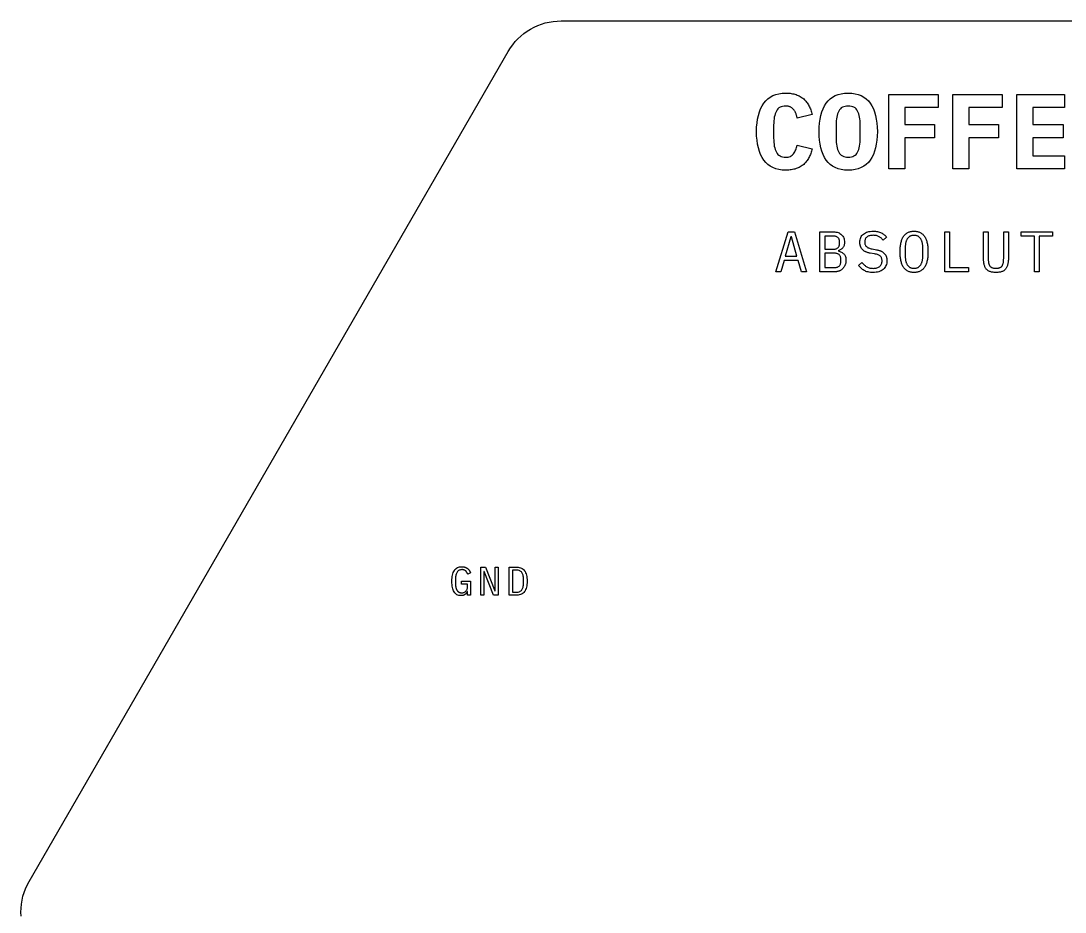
# Model space of a CAD drawing. Header units: metres. Extents: x 0 to 107, y 0 to 94.
# Drawn here: x 0 to 54.8, y 46.8 to 93.5 of the extents above; entities that cross this region are included whole.
import ezdxf

# ---------------------------------------------------------------- set-up
doc = ezdxf.new("R2010")
doc.units = ezdxf.units.M
doc.layers.add('ENGRAVE', color=7, linetype='Continuous')
doc.layers.add('OUTLINE', color=7, linetype='Continuous')

msp = doc.modelspace()

# ---------------------------------------------------------------- linework, layer by layer
at = {"layer": 'ENGRAVE'}
for points in [[(38.904, 86.366), (38.827, 86.519), (38.762, 86.685), (38.709, 86.865), (38.668, 87.058), (38.638, 87.265), (38.62, 87.486), (38.615, 87.72), (38.62, 87.954), (38.638, 88.174), (38.668, 88.381), (38.709, 88.574), (38.762, 88.754), (38.827, 88.92), (38.904, 89.073), (38.993, 89.212), (39.093, 89.336), (39.207, 89.444), (39.333, 89.535), (39.472, 89.609), (39.624, 89.667), (39.788, 89.708), (39.965, 89.733), (40.155, 89.741), (40.229, 89.74), (40.301, 89.736), (40.372, 89.73), (40.439, 89.721), (40.505, 89.71), (40.569, 89.696), (40.63, 89.679), (40.689, 89.66), (40.746, 89.639), (40.802, 89.616), (40.855, 89.59), (40.906, 89.563), (40.955, 89.534), (41.002, 89.502), (41.047, 89.469), (41.09, 89.433), (41.131, 89.396), (41.17, 89.357), (41.207, 89.316), (41.243, 89.272), (41.277, 89.227), (41.309, 89.18), (41.339, 89.131), (41.367, 89.081), (41.394, 89.028), (41.419, 88.974), (41.442, 88.918), (41.464, 88.861), (41.485, 88.802), (41.504, 88.741), (41.522, 88.679), (41.538, 88.616), (40.754, 88.425), (40.745, 88.46), (40.736, 88.494), (40.727, 88.527), (40.717, 88.56), (40.707, 88.592), (40.697, 88.623), (40.686, 88.653), (40.675, 88.683), (40.664, 88.712), (40.651, 88.74), (40.638, 88.766), (40.624, 88.792), (40.61, 88.817), (40.594, 88.84), (40.578, 88.863), (40.561, 88.885), (40.543, 88.905), (40.523, 88.924), (40.503, 88.942), (40.482, 88.959), (40.46, 88.975), (40.437, 88.99), (40.412, 89.004), (40.387, 89.016), (40.36, 89.027), (40.333, 89.037), (40.303, 89.045), (40.273, 89.052), (40.241, 89.057), (40.208, 89.061), (40.174, 89.063), (40.138, 89.064), (40.055, 89.06), (39.979, 89.047), (39.91, 89.026), (39.846, 88.997), (39.788, 88.96), (39.737, 88.914), (39.692, 88.86), (39.653, 88.798), (39.62, 88.728), (39.591, 88.652), (39.566, 88.57), (39.546, 88.481), (39.531, 88.385), (39.519, 88.284), (39.513, 88.176), (39.511, 88.061), (39.511, 87.378), (39.513, 87.264), (39.519, 87.156), (39.531, 87.054), (39.546, 86.959), (39.566, 86.87), (39.591, 86.788), (39.62, 86.711), (39.653, 86.642), (39.692, 86.579), (39.737, 86.525), (39.788, 86.48), (39.846, 86.442), (39.91, 86.413), (39.979, 86.392), (40.055, 86.38), (40.138, 86.376), (40.208, 86.379), (40.273, 86.387), (40.334, 86.401), (40.389, 86.421), (40.439, 86.446), (40.485, 86.477), (40.525, 86.513), (40.561, 86.555), (40.592, 86.601), (40.622, 86.651), (40.649, 86.704), (40.675, 86.759), (40.698, 86.818), (40.719, 86.88), (40.737, 86.946), (40.754, 87.014), (41.538, 86.824), (41.522, 86.76), (41.504, 86.698), (41.485, 86.638), (41.464, 86.579), (41.442, 86.521), (41.419, 86.466), (41.394, 86.412), (41.367, 86.359), (41.339, 86.308), (41.309, 86.259), (41.277, 86.212), (41.243, 86.166), (41.207, 86.123), (41.17, 86.081), (41.131, 86.041), (41.09, 86.003), (41.047, 85.967), (41.002, 85.934), (40.955, 85.902), (40.906, 85.872), (40.855, 85.845), (40.802, 85.82), (40.746, 85.797), (40.689, 85.777), (40.63, 85.758), (40.569, 85.742), (40.505, 85.729), (40.439, 85.718), (40.372, 85.709), (40.301, 85.703), (40.229, 85.699), (40.155, 85.698), (39.965, 85.706), (39.788, 85.731), (39.624, 85.773), (39.472, 85.83), (39.333, 85.905), (39.207, 85.996), (39.093, 86.103), (38.993, 86.227), (38.904, 86.366)], [(42.106, 86.523), (42.042, 86.689), (41.989, 86.869), (41.949, 87.061), (41.919, 87.268), (41.902, 87.487), (41.896, 87.72), (41.902, 87.953), (41.919, 88.172), (41.949, 88.378), (41.989, 88.571), (42.042, 88.751), (42.106, 88.917), (42.181, 89.07), (42.269, 89.209), (42.368, 89.334), (42.48, 89.442), (42.606, 89.534), (42.744, 89.608), (42.895, 89.667), (43.059, 89.708), (43.235, 89.733), (43.425, 89.741), (43.615, 89.733), (43.791, 89.708), (43.955, 89.667), (44.106, 89.608), (44.244, 89.534), (44.369, 89.442), (44.482, 89.334), (44.581, 89.209), (44.669, 89.07), (44.744, 88.917), (44.808, 88.751), (44.861, 88.571), (44.901, 88.378), (44.93, 88.172), (44.948, 87.953), (44.954, 87.72), (44.948, 87.487), (44.93, 87.268), (44.901, 87.061), (44.861, 86.869), (44.808, 86.689), (44.744, 86.523), (44.669, 86.37), (44.581, 86.23), (44.482, 86.105), (44.369, 85.997), (44.244, 85.906), (44.106, 85.831), (43.955, 85.773), (43.791, 85.731), (43.615, 85.706), (43.425, 85.698), (43.235, 85.706), (43.059, 85.731), (42.895, 85.773), (42.744, 85.831), (42.606, 85.906), (42.48, 85.997), (42.368, 86.105), (42.269, 86.23), (42.181, 86.37), (42.106, 86.523)], [(46.393, 85.765), (45.553, 85.765), (45.553, 89.674), (48.146, 89.674), (48.146, 88.985), (46.393, 88.985), (46.393, 88.089), (47.961, 88.089), (47.961, 87.401), (46.393, 87.401), (46.393, 85.765)], [(48.913, 85.765), (48.913, 89.674), (51.506, 89.674), (51.506, 88.985), (49.753, 88.985), (49.753, 88.089), (51.321, 88.089), (51.321, 87.401), (49.753, 87.401), (49.753, 85.765), (48.913, 85.765)], [(54.771, 86.454), (54.771, 85.765), (52.273, 85.765), (52.273, 89.674), (54.771, 89.674), (54.771, 88.985), (53.113, 88.985), (53.113, 88.089), (54.715, 88.089), (54.715, 87.401), (53.113, 87.401), (53.113, 86.454), (54.771, 86.454)], [(43.981, 86.788), (44.004, 86.871), (44.023, 86.96), (44.038, 87.056), (44.049, 87.159), (44.056, 87.268), (44.058, 87.384), (44.058, 88.061), (44.056, 88.176), (44.049, 88.284), (44.038, 88.385), (44.023, 88.481), (44.004, 88.57), (43.981, 88.652), (43.953, 88.728), (43.921, 88.798), (43.883, 88.86), (43.838, 88.914), (43.787, 88.96), (43.728, 88.997), (43.663, 89.026), (43.59, 89.047), (43.511, 89.06), (43.425, 89.064), (43.339, 89.06), (43.26, 89.047), (43.187, 89.026), (43.122, 88.997), (43.063, 88.96), (43.012, 88.914), (42.967, 88.86), (42.929, 88.798), (42.897, 88.728), (42.869, 88.652), (42.846, 88.57), (42.826, 88.481), (42.811, 88.385), (42.801, 88.284), (42.794, 88.176), (42.792, 88.061), (42.792, 87.378), (42.794, 87.264), (42.801, 87.156), (42.811, 87.054), (42.826, 86.959), (42.846, 86.87), (42.869, 86.788), (42.897, 86.711), (42.929, 86.642), (42.967, 86.579), (43.012, 86.525), (43.063, 86.48), (43.122, 86.442), (43.187, 86.413), (43.26, 86.392), (43.339, 86.38), (43.425, 86.376), (43.511, 86.38), (43.59, 86.392), (43.663, 86.413), (43.728, 86.442), (43.787, 86.48), (43.838, 86.525), (43.883, 86.579), (43.921, 86.642), (43.953, 86.712), (43.981, 86.788)], [(39.623, 80.365), (40.265, 82.459), (40.598, 82.459), (41.24, 80.365), (40.973, 80.365), (40.796, 80.962), (40.061, 80.962), (39.884, 80.365), (39.623, 80.365)], [(43.171, 82.188), (43.193, 82.141), (43.209, 82.09), (43.221, 82.036), (43.229, 81.979), (43.231, 81.919), (43.23, 81.873), (43.225, 81.83), (43.218, 81.789), (43.208, 81.751), (43.195, 81.715), (43.179, 81.681), (43.161, 81.651), (43.139, 81.622), (43.116, 81.596), (43.09, 81.572), (43.063, 81.55), (43.035, 81.53), (43.005, 81.512), (42.973, 81.496), (42.939, 81.482), (42.904, 81.469), (42.904, 81.46), (42.947, 81.449), (42.989, 81.435), (43.028, 81.419), (43.065, 81.4), (43.101, 81.379), (43.134, 81.356), (43.165, 81.331), (43.195, 81.303), (43.222, 81.272), (43.245, 81.239), (43.264, 81.202), (43.28, 81.161), (43.293, 81.118), (43.302, 81.071), (43.307, 81.022), (43.309, 80.968), (43.308, 80.937), (43.306, 80.906), (43.303, 80.876), (43.298, 80.846), (43.293, 80.817), (43.285, 80.788), (43.277, 80.759), (43.267, 80.731), (43.256, 80.704), (43.244, 80.678), (43.231, 80.652), (43.216, 80.628), (43.201, 80.604), (43.185, 80.582), (43.167, 80.56), (43.148, 80.539), (43.129, 80.52), (43.109, 80.501), (43.087, 80.483), (43.065, 80.467), (43.042, 80.452), (43.019, 80.437), (42.994, 80.424), (42.968, 80.412), (42.942, 80.401), (42.916, 80.392), (42.889, 80.384), (42.861, 80.377), (42.833, 80.372), (42.804, 80.368), (42.775, 80.366), (42.745, 80.365), (41.944, 80.365), (41.944, 82.459), (42.655, 82.459), (42.721, 82.457), (42.783, 82.45), (42.841, 82.439), (42.896, 82.423), (42.947, 82.402), (42.994, 82.377), (43.038, 82.347), (43.078, 82.312), (43.114, 82.274), (43.145, 82.233), (43.171, 82.188)], [(42.932, 81.684), (42.944, 81.71), (42.954, 81.738), (42.961, 81.768), (42.966, 81.801), (42.967, 81.835), (42.967, 81.952), (42.966, 81.987), (42.961, 82.02), (42.954, 82.05), (42.944, 82.078), (42.932, 82.104), (42.916, 82.128), (42.898, 82.149), (42.877, 82.168), (42.853, 82.185), (42.828, 82.2), (42.8, 82.212), (42.77, 82.222), (42.738, 82.23), (42.703, 82.236), (42.667, 82.239), (42.628, 82.24), (42.196, 82.24), (42.196, 81.55), (42.628, 81.55), (42.667, 81.551), (42.703, 81.555), (42.738, 81.56), (42.77, 81.568), (42.8, 81.578), (42.828, 81.59), (42.853, 81.604), (42.877, 81.621), (42.898, 81.64), (42.916, 81.661), (42.932, 81.684)], [(44.176, 80.488), (44.136, 80.519), (44.098, 80.551), (44.062, 80.585), (44.027, 80.621), (43.995, 80.659), (43.965, 80.698), (44.148, 80.848), (44.179, 80.811), (44.21, 80.777), (44.242, 80.745), (44.274, 80.715), (44.307, 80.688), (44.34, 80.663), (44.374, 80.64), (44.407, 80.62), (44.442, 80.603), (44.479, 80.588), (44.517, 80.575), (44.557, 80.564), (44.599, 80.556), (44.642, 80.55), (44.687, 80.547), (44.733, 80.545), (44.788, 80.547), (44.84, 80.552), (44.889, 80.56), (44.934, 80.572), (44.976, 80.586), (45.014, 80.604), (45.049, 80.626), (45.081, 80.65), (45.109, 80.678), (45.133, 80.708), (45.154, 80.741), (45.171, 80.776), (45.184, 80.814), (45.193, 80.855), (45.199, 80.898), (45.201, 80.944), (45.2, 80.982), (45.196, 81.017), (45.189, 81.05), (45.179, 81.08), (45.167, 81.109), (45.152, 81.136), (45.134, 81.16), (45.114, 81.183), (45.09, 81.203), (45.062, 81.223), (45.031, 81.24), (44.995, 81.256), (44.955, 81.27), (44.911, 81.283), (44.863, 81.295), (44.811, 81.304), (44.577, 81.343), (44.539, 81.351), (44.504, 81.359), (44.469, 81.367), (44.436, 81.377), (44.405, 81.388), (44.375, 81.399), (44.347, 81.411), (44.32, 81.424), (44.295, 81.438), (44.271, 81.453), (44.249, 81.468), (44.227, 81.484), (44.207, 81.501), (44.188, 81.518), (44.17, 81.536), (44.154, 81.555), (44.139, 81.574), (44.125, 81.594), (44.112, 81.614), (44.1, 81.635), (44.089, 81.656), (44.08, 81.678), (44.071, 81.7), (44.064, 81.723), (44.058, 81.746), (44.052, 81.769), (44.048, 81.793), (44.044, 81.816), (44.041, 81.84), (44.039, 81.864), (44.037, 81.889), (44.037, 81.913), (44.04, 81.983), (44.049, 82.049), (44.064, 82.11), (44.084, 82.166), (44.111, 82.218), (44.143, 82.266), (44.182, 82.309), (44.226, 82.348), (44.275, 82.383), (44.329, 82.413), (44.386, 82.438), (44.448, 82.459), (44.514, 82.475), (44.584, 82.486), (44.658, 82.493), (44.736, 82.495), (44.798, 82.494), (44.857, 82.49), (44.914, 82.484), (44.968, 82.474), (45.02, 82.463), (45.069, 82.448), (45.116, 82.431), (45.16, 82.411), (45.203, 82.389), (45.242, 82.365), (45.28, 82.339), (45.316, 82.31), (45.35, 82.279), (45.381, 82.247), (45.411, 82.212), (45.438, 82.174), (45.261, 82.021), (45.239, 82.049), (45.215, 82.076), (45.191, 82.101), (45.165, 82.125), (45.138, 82.147), (45.11, 82.169), (45.081, 82.189), (45.051, 82.207), (45.019, 82.224), (44.985, 82.239), (44.949, 82.251), (44.91, 82.261), (44.869, 82.269), (44.826, 82.275), (44.781, 82.278), (44.733, 82.279), (44.681, 82.278), (44.633, 82.274), (44.587, 82.267), (44.545, 82.257), (44.505, 82.244), (44.469, 82.229), (44.436, 82.21), (44.406, 82.189), (44.379, 82.165), (44.356, 82.139), (44.336, 82.109), (44.32, 82.077), (44.308, 82.042), (44.299, 82.004), (44.294, 81.963), (44.292, 81.919), (44.293, 81.885), (44.297, 81.852), (44.304, 81.821), (44.313, 81.791), (44.325, 81.764), (44.34, 81.737), (44.357, 81.713), (44.377, 81.69), (44.401, 81.669), (44.429, 81.649), (44.461, 81.63), (44.497, 81.614), (44.538, 81.599), (44.582, 81.585), (44.632, 81.573), (44.685, 81.562), (44.91, 81.523), (44.947, 81.516), (44.983, 81.508), (45.018, 81.499), (45.051, 81.49), (45.082, 81.479), (45.112, 81.468), (45.141, 81.455), (45.168, 81.442), (45.194, 81.429), (45.218, 81.414), (45.241, 81.399), (45.263, 81.383), (45.283, 81.367), (45.303, 81.35), (45.321, 81.332), (45.337, 81.313), (45.353, 81.294), (45.367, 81.275), (45.381, 81.255), (45.393, 81.234), (45.403, 81.213), (45.413, 81.191), (45.422, 81.168), (45.429, 81.145), (45.435, 81.122), (45.441, 81.098), (45.445, 81.074), (45.449, 81.05), (45.452, 81.026), (45.454, 81.001), (45.456, 80.976), (45.456, 80.95), (45.453, 80.88), (45.444, 80.813), (45.429, 80.75), (45.408, 80.691), (45.382, 80.636), (45.349, 80.585), (45.31, 80.538), (45.265, 80.494), (45.215, 80.456), (45.16, 80.422), (45.1, 80.394), (45.035, 80.371), (44.965, 80.353), (44.889, 80.34), (44.809, 80.332), (44.724, 80.329), (44.655, 80.331), (44.589, 80.336), (44.527, 80.344), (44.467, 80.355), (44.411, 80.37), (44.358, 80.388), (44.309, 80.409), (44.262, 80.433), (44.218, 80.46), (44.176, 80.488)], [(46.453, 80.467), (46.424, 80.492), (46.396, 80.52), (46.37, 80.549), (46.345, 80.581), (46.322, 80.614), (46.3, 80.65), (46.28, 80.687), (46.261, 80.727), (46.244, 80.768), (46.228, 80.811), (46.214, 80.857), (46.201, 80.904), (46.19, 80.953), (46.18, 81.005), (46.172, 81.057), (46.164, 81.112), (46.158, 81.169), (46.154, 81.227), (46.151, 81.287), (46.149, 81.349), (46.148, 81.412), (46.149, 81.475), (46.151, 81.537), (46.154, 81.596), (46.158, 81.654), (46.164, 81.711), (46.172, 81.765), (46.18, 81.818), (46.19, 81.87), (46.201, 81.919), (46.214, 81.967), (46.228, 82.013), (46.244, 82.056), (46.261, 82.098), (46.28, 82.137), (46.3, 82.175), (46.322, 82.21), (46.345, 82.244), (46.37, 82.275), (46.396, 82.305), (46.424, 82.332), (46.453, 82.358), (46.484, 82.381), (46.516, 82.402), (46.55, 82.422), (46.585, 82.439), (46.622, 82.454), (46.661, 82.467), (46.701, 82.477), (46.744, 82.485), (46.787, 82.491), (46.833, 82.494), (46.88, 82.495), (46.927, 82.494), (46.973, 82.491), (47.016, 82.485), (47.058, 82.477), (47.099, 82.467), (47.138, 82.454), (47.175, 82.439), (47.21, 82.422), (47.244, 82.402), (47.276, 82.381), (47.307, 82.358), (47.336, 82.332), (47.364, 82.305), (47.39, 82.275), (47.415, 82.244), (47.438, 82.21), (47.46, 82.175), (47.48, 82.137), (47.499, 82.098), (47.516, 82.056), (47.532, 82.013), (47.546, 81.967), (47.559, 81.919), (47.57, 81.87), (47.58, 81.818), (47.588, 81.765), (47.596, 81.711), (47.601, 81.654), (47.606, 81.596), (47.609, 81.537), (47.611, 81.475), (47.612, 81.412), (47.611, 81.349), (47.609, 81.287), (47.606, 81.227), (47.601, 81.169), (47.596, 81.112), (47.588, 81.057), (47.58, 81.005), (47.57, 80.953), (47.559, 80.904), (47.546, 80.857), (47.532, 80.811), (47.516, 80.768), (47.499, 80.727), (47.48, 80.687), (47.46, 80.65), (47.438, 80.614), (47.415, 80.581), (47.39, 80.549), (47.364, 80.52), (47.336, 80.492), (47.307, 80.467), (47.276, 80.444), (47.244, 80.422), (47.21, 80.403), (47.175, 80.386), (47.138, 80.371), (47.099, 80.358), (47.058, 80.348), (47.016, 80.34), (46.973, 80.334), (46.927, 80.331), (46.88, 80.329), (46.833, 80.331), (46.787, 80.334), (46.744, 80.34), (46.701, 80.348), (46.661, 80.358), (46.622, 80.371), (46.585, 80.386), (46.55, 80.403), (46.516, 80.422), (46.484, 80.444), (46.453, 80.467)], [(47.154, 80.641), (47.172, 80.657), (47.19, 80.676), (47.207, 80.695), (47.222, 80.716), (47.237, 80.737), (47.251, 80.76), (47.263, 80.785), (47.275, 80.81), (47.286, 80.837), (47.296, 80.865), (47.305, 80.893), (47.313, 80.924), (47.319, 80.955), (47.325, 80.987), (47.331, 81.021), (47.335, 81.055), (47.339, 81.09), (47.341, 81.127), (47.343, 81.164), (47.345, 81.202), (47.345, 81.241), (47.345, 81.583), (47.345, 81.622), (47.343, 81.66), (47.341, 81.697), (47.339, 81.733), (47.335, 81.768), (47.331, 81.802), (47.325, 81.836), (47.319, 81.868), (47.313, 81.9), (47.305, 81.93), (47.296, 81.96), (47.286, 81.988), (47.275, 82.014), (47.263, 82.04), (47.251, 82.064), (47.237, 82.087), (47.222, 82.109), (47.207, 82.13), (47.19, 82.149), (47.172, 82.167), (47.154, 82.184), (47.135, 82.2), (47.114, 82.214), (47.093, 82.227), (47.071, 82.238), (47.047, 82.249), (47.022, 82.257), (46.996, 82.264), (46.969, 82.269), (46.941, 82.273), (46.911, 82.276), (46.88, 82.276), (46.849, 82.276), (46.819, 82.273), (46.791, 82.269), (46.764, 82.264), (46.738, 82.257), (46.713, 82.249), (46.689, 82.238), (46.667, 82.227), (46.646, 82.214), (46.625, 82.2), (46.606, 82.184), (46.587, 82.167), (46.57, 82.149), (46.553, 82.13), (46.538, 82.109), (46.523, 82.087), (46.509, 82.064), (46.496, 82.04), (46.485, 82.014), (46.474, 81.988), (46.464, 81.96), (46.455, 81.93), (46.447, 81.9), (46.44, 81.868), (46.434, 81.836), (46.429, 81.802), (46.425, 81.768), (46.421, 81.733), (46.419, 81.697), (46.417, 81.66), (46.415, 81.622), (46.415, 81.583), (46.415, 81.241), (46.415, 81.202), (46.417, 81.164), (46.419, 81.127), (46.421, 81.09), (46.425, 81.055), (46.429, 81.021), (46.434, 80.987), (46.44, 80.955), (46.447, 80.924), (46.455, 80.893), (46.464, 80.865), (46.474, 80.837), (46.485, 80.81), (46.496, 80.785), (46.509, 80.76), (46.523, 80.737), (46.538, 80.716), (46.553, 80.695), (46.57, 80.676), (46.587, 80.657), (46.606, 80.641), (46.625, 80.625), (46.646, 80.611), (46.667, 80.598), (46.689, 80.586), (46.713, 80.576), (46.738, 80.568), (46.764, 80.561), (46.791, 80.555), (46.819, 80.551), (46.849, 80.549), (46.88, 80.548), (46.911, 80.549), (46.941, 80.551), (46.969, 80.555), (46.996, 80.561), (47.022, 80.568), (47.047, 80.576), (47.071, 80.586), (47.093, 80.598), (47.114, 80.611), (47.135, 80.625), (47.154, 80.641)], [(49.735, 80.365), (48.49, 80.365), (48.49, 82.459), (48.742, 82.459), (48.742, 80.584), (49.735, 80.584), (49.735, 80.365)], [(50.781, 80.929), (50.784, 80.9), (50.787, 80.872), (50.792, 80.844), (50.797, 80.818), (50.804, 80.793), (50.811, 80.769), (50.82, 80.746), (50.829, 80.724), (50.839, 80.703), (50.851, 80.684), (50.864, 80.665), (50.879, 80.648), (50.895, 80.633), (50.912, 80.618), (50.931, 80.605), (50.95, 80.593), (50.972, 80.583), (50.996, 80.574), (51.021, 80.566), (51.049, 80.56), (51.079, 80.555), (51.11, 80.551), (51.144, 80.549), (51.18, 80.548), (51.216, 80.549), (51.249, 80.551), (51.281, 80.555), (51.311, 80.56), (51.339, 80.566), (51.364, 80.574), (51.388, 80.583), (51.409, 80.593), (51.429, 80.605), (51.448, 80.618), (51.465, 80.633), (51.481, 80.648), (51.496, 80.665), (51.509, 80.684), (51.521, 80.703), (51.531, 80.724), (51.54, 80.746), (51.549, 80.769), (51.556, 80.793), (51.562, 80.818), (51.568, 80.844), (51.573, 80.872), (51.576, 80.9), (51.579, 80.929), (51.581, 80.96), (51.583, 80.991), (51.584, 81.024), (51.586, 81.058), (51.587, 81.092), (51.587, 81.128), (51.588, 81.165), (51.588, 81.202), (51.588, 82.459), (51.84, 82.459), (51.84, 81.262), (51.84, 81.205), (51.839, 81.149), (51.837, 81.095), (51.834, 81.043), (51.831, 80.993), (51.827, 80.945), (51.823, 80.899), (51.817, 80.854), (51.811, 80.812), (51.803, 80.771), (51.794, 80.732), (51.783, 80.695), (51.771, 80.659), (51.757, 80.625), (51.741, 80.594), (51.724, 80.563), (51.706, 80.535), (51.685, 80.509), (51.663, 80.484), (51.639, 80.461), (51.613, 80.44), (51.585, 80.421), (51.555, 80.403), (51.523, 80.388), (51.49, 80.374), (51.453, 80.362), (51.414, 80.352), (51.372, 80.344), (51.328, 80.338), (51.281, 80.333), (51.232, 80.33), (51.18, 80.329), (51.128, 80.33), (51.079, 80.333), (51.032, 80.338), (50.988, 80.344), (50.946, 80.352), (50.907, 80.362), (50.87, 80.374), (50.836, 80.388), (50.805, 80.403), (50.775, 80.421), (50.747, 80.44), (50.721, 80.461), (50.697, 80.484), (50.674, 80.509), (50.654, 80.535), (50.635, 80.563), (50.619, 80.594), (50.603, 80.625), (50.589, 80.659), (50.577, 80.695), (50.566, 80.732), (50.557, 80.771), (50.549, 80.812), (50.542, 80.854), (50.537, 80.899), (50.533, 80.945), (50.529, 80.993), (50.526, 81.043), (50.523, 81.095), (50.521, 81.149), (50.52, 81.205), (50.52, 81.262), (50.52, 82.459), (50.772, 82.459), (50.772, 81.202), (50.772, 81.165), (50.773, 81.128), (50.773, 81.092), (50.774, 81.058), (50.775, 81.024), (50.777, 80.991), (50.779, 80.96), (50.781, 80.929)], [(53.204, 80.365), (53.204, 82.24), (52.505, 82.24), (52.505, 82.459), (54.155, 82.459), (54.155, 82.24), (53.456, 82.24), (53.456, 80.365), (53.204, 80.365)], [(40.442, 82.192), (40.415, 82.192), (40.121, 81.181), (40.736, 81.181), (40.442, 82.192)], [(43.017, 80.761), (43.028, 80.793), (43.036, 80.827), (43.04, 80.863), (43.042, 80.902), (43.042, 81.025), (43.04, 81.064), (43.036, 81.1), (43.028, 81.133), (43.017, 81.164), (43.003, 81.193), (42.986, 81.219), (42.966, 81.243), (42.943, 81.264), (42.917, 81.283), (42.889, 81.299), (42.858, 81.312), (42.825, 81.323), (42.79, 81.332), (42.752, 81.338), (42.712, 81.342), (42.67, 81.343), (42.196, 81.343), (42.196, 80.584), (42.67, 80.584), (42.712, 80.586), (42.752, 80.589), (42.79, 80.595), (42.825, 80.604), (42.858, 80.615), (42.889, 80.628), (42.917, 80.644), (42.943, 80.662), (42.966, 80.683), (42.986, 80.707), (43.003, 80.733), (43.017, 80.761)], [(23.39, 63.521), (23.384, 63.511), (23.378, 63.502), (23.371, 63.492), (23.363, 63.483), (23.355, 63.474), (23.347, 63.465), (23.339, 63.457), (23.33, 63.449), (23.32, 63.441), (23.31, 63.434), (23.3, 63.427), (23.289, 63.42), (23.277, 63.414), (23.265, 63.408), (23.253, 63.402), (23.24, 63.397), (23.227, 63.392), (23.213, 63.387), (23.198, 63.383), (23.183, 63.38), (23.167, 63.378), (23.15, 63.376), (23.133, 63.374), (23.115, 63.373), (23.096, 63.373), (23.038, 63.376), (22.984, 63.385), (22.934, 63.4), (22.888, 63.421), (22.845, 63.448), (22.806, 63.482), (22.772, 63.521), (22.74, 63.566), (22.713, 63.617), (22.689, 63.673), (22.669, 63.735), (22.653, 63.801), (22.64, 63.873), (22.631, 63.95), (22.626, 64.033), (22.624, 64.12), (22.626, 64.212), (22.632, 64.298), (22.642, 64.378), (22.656, 64.453), (22.674, 64.522), (22.696, 64.585), (22.722, 64.642), (22.752, 64.694), (22.786, 64.74), (22.825, 64.779), (22.868, 64.813), (22.915, 64.84), (22.966, 64.862), (23.022, 64.877), (23.082, 64.886), (23.147, 64.889), (23.172, 64.889), (23.197, 64.887), (23.22, 64.885), (23.243, 64.882), (23.265, 64.878), (23.286, 64.874), (23.306, 64.868), (23.325, 64.862), (23.344, 64.855), (23.362, 64.847), (23.379, 64.839), (23.395, 64.83), (23.411, 64.82), (23.426, 64.81), (23.441, 64.8), (23.454, 64.788), (23.468, 64.777), (23.48, 64.764), (23.492, 64.752), (23.504, 64.739), (23.514, 64.726), (23.525, 64.712), (23.534, 64.699), (23.544, 64.684), (23.552, 64.67), (23.561, 64.655), (23.569, 64.641), (23.576, 64.626), (23.583, 64.612), (23.59, 64.597), (23.597, 64.582), (23.603, 64.568), (23.451, 64.498), (23.446, 64.51), (23.442, 64.522), (23.436, 64.534), (23.431, 64.545), (23.426, 64.557), (23.42, 64.568), (23.414, 64.579), (23.408, 64.59), (23.402, 64.6), (23.396, 64.611), (23.389, 64.621), (23.381, 64.63), (23.374, 64.64), (23.366, 64.648), (23.358, 64.657), (23.349, 64.665), (23.341, 64.673), (23.331, 64.681), (23.322, 64.688), (23.311, 64.695), (23.301, 64.701), (23.29, 64.707), (23.278, 64.712), (23.267, 64.717), (23.254, 64.721), (23.241, 64.725), (23.228, 64.728), (23.214, 64.731), (23.2, 64.733), (23.185, 64.735), (23.169, 64.735), (23.153, 64.736), (23.11, 64.734), (23.071, 64.727), (23.034, 64.717), (23, 64.703), (22.969, 64.684), (22.941, 64.661), (22.916, 64.634), (22.894, 64.603), (22.874, 64.569), (22.857, 64.532), (22.843, 64.492), (22.832, 64.449), (22.822, 64.404), (22.816, 64.355), (22.812, 64.304), (22.811, 64.251), (22.811, 64.024), (22.811, 63.996), (22.812, 63.969), (22.813, 63.943), (22.815, 63.918), (22.817, 63.893), (22.82, 63.868), (22.824, 63.844), (22.828, 63.821), (22.832, 63.799), (22.837, 63.777), (22.843, 63.756), (22.85, 63.736), (22.857, 63.716), (22.865, 63.698), (22.874, 63.68), (22.883, 63.663), (22.893, 63.646), (22.904, 63.631), (22.916, 63.617), (22.928, 63.603), (22.941, 63.591), (22.955, 63.579), (22.969, 63.568), (22.984, 63.559), (23, 63.55), (23.017, 63.543), (23.035, 63.536), (23.053, 63.531), (23.073, 63.527), (23.093, 63.524), (23.114, 63.523), (23.136, 63.522), (23.171, 63.523), (23.204, 63.527), (23.235, 63.534), (23.263, 63.543), (23.29, 63.556), (23.315, 63.57), (23.338, 63.588), (23.359, 63.608), (23.378, 63.63), (23.394, 63.654), (23.408, 63.68), (23.419, 63.707), (23.427, 63.735), (23.434, 63.766), (23.437, 63.797), (23.439, 63.831), (23.439, 63.982), (23.13, 63.982), (23.13, 64.123), (23.603, 64.123), (23.603, 63.398), (23.439, 63.398), (23.439, 63.593), (23.428, 63.593), (23.423, 63.583), (23.418, 63.572), (23.413, 63.562), (23.408, 63.552), (23.402, 63.542), (23.396, 63.532), (23.39, 63.521)], [(24.899, 64.864), (25.058, 64.864), (25.058, 63.398), (24.808, 63.398), (24.309, 64.633), (24.294, 64.633), (24.294, 63.398), (24.134, 63.398), (24.134, 64.864), (24.384, 64.864), (24.884, 63.629), (24.899, 63.629), (24.899, 64.864)], [(26.436, 64.679), (26.467, 64.63), (26.494, 64.576), (26.517, 64.515), (26.536, 64.45), (26.55, 64.378), (26.56, 64.301), (26.567, 64.219), (26.569, 64.131), (26.567, 64.043), (26.56, 63.96), (26.55, 63.884), (26.536, 63.812), (26.517, 63.747), (26.494, 63.686), (26.467, 63.632), (26.436, 63.583), (26.401, 63.54), (26.362, 63.502), (26.318, 63.47), (26.27, 63.444), (26.218, 63.424), (26.161, 63.41), (26.1, 63.401), (26.035, 63.398), (25.626, 63.398), (25.626, 64.864), (26.035, 64.864), (26.1, 64.861), (26.161, 64.852), (26.218, 64.838), (26.27, 64.818), (26.318, 64.792), (26.362, 64.76), (26.401, 64.722), (26.436, 64.679)], [(26.313, 63.705), (26.332, 63.74), (26.347, 63.779), (26.359, 63.82), (26.369, 63.865), (26.376, 63.913), (26.38, 63.963), (26.382, 64.018), (26.382, 64.244), (26.38, 64.298), (26.376, 64.349), (26.369, 64.397), (26.359, 64.442), (26.347, 64.483), (26.332, 64.522), (26.313, 64.557), (26.293, 64.589), (26.269, 64.617), (26.242, 64.642), (26.213, 64.663), (26.182, 64.68), (26.147, 64.693), (26.11, 64.703), (26.07, 64.709), (26.027, 64.711), (25.802, 64.711), (25.802, 63.551), (26.027, 63.551), (26.07, 63.553), (26.11, 63.559), (26.147, 63.568), (26.182, 63.582), (26.213, 63.599), (26.242, 63.62), (26.269, 63.645), (26.293, 63.673), (26.313, 63.705)]]:
    msp.add_lwpolyline(points, close=True, dxfattribs=at)
at = {"layer": 'OUTLINE'}
msp.add_lwpolyline([(0.007, 46.556), (0, 46.765), (0.007, 46.975), (0.027, 47.183), (0.061, 47.39), (0.109, 47.594), (0.17, 47.794), (0.244, 47.99), (0.33, 48.181), (0.429, 48.365), (25.581, 91.931), (25.692, 92.109), (25.814, 92.279), (25.947, 92.441), (26.09, 92.593), (26.243, 92.737), (26.404, 92.869), (26.575, 92.991), (26.752, 93.102), (26.937, 93.201), (27.128, 93.287), (27.324, 93.361), (27.524, 93.422), (27.728, 93.469), (27.935, 93.503), (28.143, 93.524), (28.352, 93.531), (78.657, 93.531)], dxfattribs=at)

doc.saveas('drawing.dxf')
